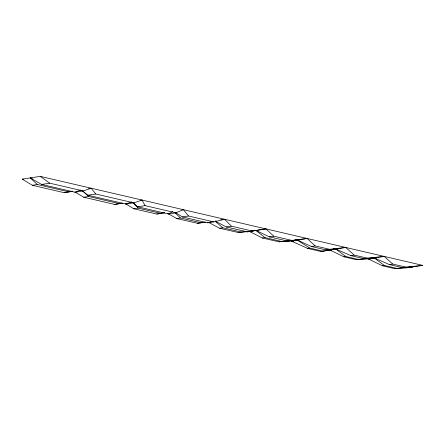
<?xml version="1.0" encoding="UTF-8"?>
<svg xmlns="http://www.w3.org/2000/svg" width="445" height="445" viewBox="0 0 445 445"><rect width="100%" height="100%" fill="white"/><g stroke="black" fill="none" stroke-linecap="round" stroke-linejoin="round"><path stroke-width="0.67" d="M133.072 202.542L137.594 206.78L168.466 213.962L172.805 211.509M168.466 213.962L175.947 212.816L183.351 209.667L188.496 216.003L213.711 221.871L224.625 219.274L231.339 226.166L252.415 231.072L265.904 228.88L273.747 236.173L291.831 240.383L307.178 238.487L315.143 245.929L329.606 249.295L345.704 247.448L354.209 255.091L367.22 258.117L384.224 256.415L392.729 264.057L405.74 267.083L422.75 265.381L40.261 176.37L22.25 179.135L32.357 185.287L64.175 192.691L72.507 191.322M32.263 178.373L30.254 177.905L41.602 184.441L75.066 192.229L80.551 189.998M82.197 190.594L87.899 195.216L125.974 204.077L131.459 201.846M75.066 192.229L83.226 190.977L91.169 188.218L95.758 194.009L133.834 202.87L142.077 200.061L145.076 205.635L175.947 212.816M175.603 212.638L182.383 216.938L207.598 222.806L212.704 221.354M64.175 192.691L69.948 191.589M71.233 191.344L72.513 191.1M125.201 203.526L133.745 208.772L156.89 214.051L164.561 212.599M289.144 240.478L291.169 240.94L307.567 248.388L320.962 251.503L345.704 247.448M156.89 214.051L164.466 212.799M320.962 251.503L335.697 248.983L350.827 255.608L363.838 258.64L374.217 257.95L389.353 264.575L402.363 267.601L412.743 266.911L410.04 266.282M74.927 192.018L83.782 197.23L114.704 204.422L122.058 203.17M215.842 221.454L226.227 226.95L247.309 231.851L255.897 230.415L257.928 230.888M114.704 204.422L122.859 203.131M32.357 185.287L37.358 184.519L69.175 191.923M41.602 184.441L49.762 183.19L83.226 190.977M88.499 188.624L91.169 188.218M87.899 195.216L95.758 194.009M83.782 197.23L88.644 196.484L119.566 203.677M140.742 200.267L142.077 200.061M125.974 204.077L133.834 202.87M137.594 206.78L145.076 205.635M133.745 208.772L138.178 208.093L161.051 213.416M182.016 209.873L183.351 209.667M182.383 216.938L188.496 216.003M167.654 213.383L176.71 218.54L180.453 217.967L201.045 222.756L205.117 222.172M176.71 218.54L197.552 223.295L201.045 222.756M220.625 219.886L224.625 219.274M207.598 222.806L213.711 221.871M226.227 226.95L231.339 226.166M208.215 222.2L219.658 228.268L222.795 227.79L241.251 232.084L246.58 231.478M219.658 228.268L238.342 232.529L241.251 232.084M307.178 238.487L291.169 240.94L279.104 241.824L262.4 238.014L249.395 231.411L265.904 228.88M247.309 231.851L252.415 231.072M254.562 230.566L255.897 230.415L269.364 236.846L273.747 236.173M262.4 238.014L264.998 237.613L281.507 241.457L297.171 240.016L311.389 246.502L325.851 249.868L335.697 248.983L345.843 256.52L358.103 259.374L374.217 257.95L384.363 265.481L396.628 268.335L412.743 266.911M279.104 241.824L281.507 241.457M269.364 236.846L287.448 241.057L291.831 240.383M311.389 246.502L315.143 245.929M307.567 248.388L309.675 248.065L323.076 251.18M325.851 249.868L329.606 249.295M350.827 255.608L354.209 255.091M329.695 249.906L343.929 256.81L345.843 256.52M343.929 256.81L356.195 259.663L358.103 259.374M363.838 258.64L367.22 258.117M356.195 259.663L368.215 258.868L384.224 256.415M389.353 264.575L392.729 264.057M368.215 258.868L382.455 265.776L384.363 265.481M382.455 265.776L394.715 268.63L396.628 268.335M402.363 267.601L405.74 267.083M394.715 268.63L406.741 267.834L422.75 265.381M197.552 223.295L205.601 222.166M251.236 230.944L253.233 230.716M287.448 241.057L297.171 240.016L309.675 248.065M238.342 232.529L247.32 231.623M249.395 231.411L251.414 231.873M215.297 220.965L216.648 221.282M295.819 239.705L299.201 240.489M333.667 248.51L337.722 249.456M372.192 257.477L376.248 258.423M291.169 240.94L293.872 241.568M328.338 249.589L331.72 250.374M366.191 258.395L370.246 259.34M404.038 267.206L406.741 267.834M22.25 179.135L23.591 179.446M40.261 176.37L49.762 183.19M255.897 230.415L264.998 237.613M215.13 221.243L222.795 227.79M82.158 190.649L88.644 196.484M30.254 177.905L37.358 184.519M175.241 213.005L180.453 217.967M133.011 202.597L138.178 208.093"/></g></svg>
